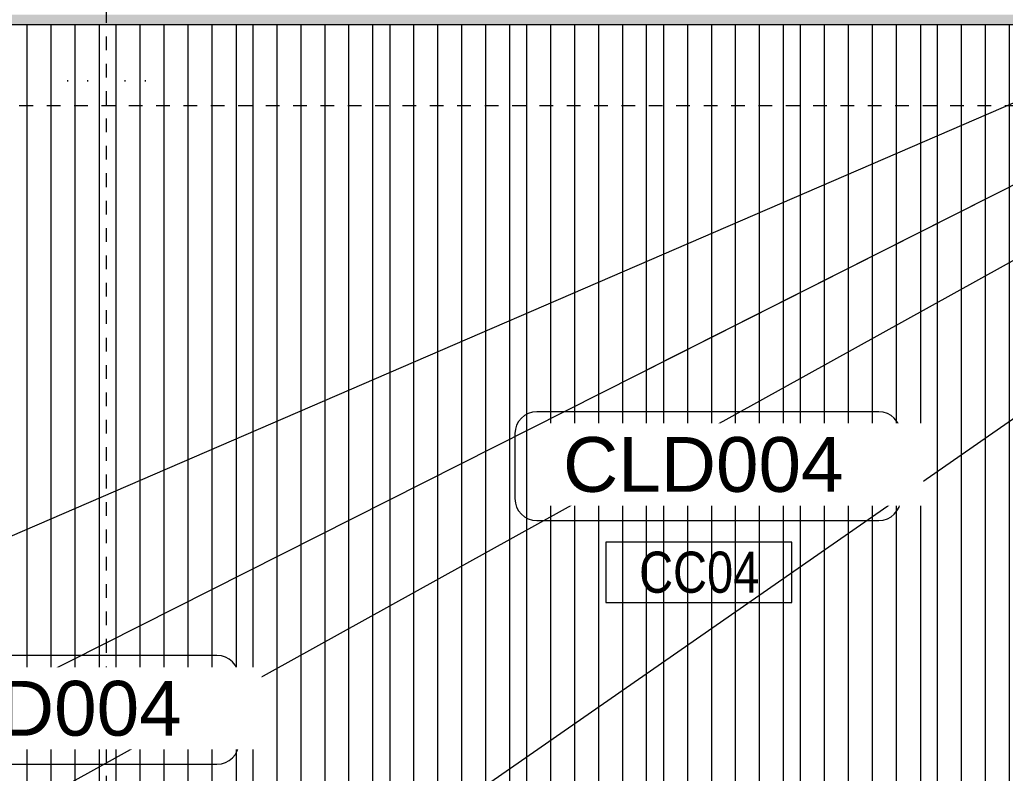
# Model space of a CAD drawing. Header units: metres. Extents: x 902 to 1205, y -4 to 36.
# Drawn here: x 983.02 to 990.22, y 10.37 to 15.87 of the extents above; entities that cross this region are included whole.
import ezdxf

# ---------------------------------------------------------------- set-up
doc = ezdxf.new("R2010")
doc.units = ezdxf.units.M
doc.linetypes.add('AEC_Center', pattern=[0.024, 0.012, -0.004, 0.004, -0.004])
doc.linetypes.add('Grid Line', pattern=[0.021, 0.012, -0.003, 0.003, -0.003])
for name, color, linetype, lineweight in [('A-ANNO-IDEN', 131, 'Continuous', 5), ('A-ANNO-KEYN', 231, 'Continuous', 5), ('A-FLOR-LEVL', 51, 'Continuous', 5), ('A-ROOF-OTLN', 132, 'Continuous', 5), ('A-WALL', 113, 'Continuous', 5), ('A-WALL-PATT', 111, 'Continuous', 5), ('P-SANR-FIXT', 6, 'Continuous', 5), ('S-GRID', 1, 'Continuous', 5)]:
    doc.layers.add(name, color=color, linetype=linetype, lineweight=lineweight)
doc.styles.add('Arial Narrow_1', font='ARIALN.TTF', dxfattribs={"height": 0.3})
doc.styles.add('Arial_1', font='arial.ttf', dxfattribs={"height": 0.4})
pattern_1 = [(90, (983.598, 7.64), (-0.175, 1e-17), [])]
pattern_2 = [(90, (984.598, 7.64), (-0.175, 1e-17), [])]
pattern_3 = [(90, (985.598, 7.64), (-0.175, 1e-17), [])]
pattern_4 = [(90, (986.598, 7.64), (-0.175, 1e-17), [])]
pattern_5 = [(90, (987.598, 7.64), (-0.175, 1e-17), [])]
pattern_6 = [(90, (988.598, 7.64), (-0.175, 1e-17), [])]
pattern_7 = [(90, (989.598, 7.64), (-0.175, 1e-17), [])]
pattern_8 = [(90, (990.598, 7.64), (-0.175, 1e-17), [])]

# ---------------------------------------------------------------- blocks, each defined once
blk = doc.blocks.new('Downpipe - L Spreader - Default-3252010-North - Grids A')
at = {"layer": 'P-SANR-FIXT'}
for p, q in [((1014.5661, 15.425), (1014.5661, 15.4151)), ((1014.7161, 15.4151), (1014.7161, 15.425))]:
    blk.add_line(p, q, dxfattribs=at)
blk = doc.blocks.new('Downpipe - L Spreader - Default-3251983-North - Grids A')
at = {"layer": 'P-SANR-FIXT'}
for p, q in [((1014.9861, 15.425), (1014.9861, 15.4151)), ((1015.1361, 15.4151), (1015.1361, 15.425))]:
    blk.add_line(p, q, dxfattribs=at)
blk = doc.blocks.new('T-Keynote-ANZRS - Keynote Value _2mm Opaque_ box-1903833-North - Grids A')
at = {"layer": 'A-ANNO-KEYN'}
for p, q in [((968.7709, 12.3996), (966.2721, 12.3996)), ((966.1121, 12.2396), (966.1121, 11.7652)), ((968.9309, 11.7652), (968.9309, 12.2396)), ((966.2721, 11.6052), (968.7709, 11.6052))]:
    blk.add_line(p, q, dxfattribs=at)
for centre, start, end in [((966.2721, 12.2396), 90, 180), ((968.7709, 12.2396), 0, 90), ((966.2721, 11.7652), 180, 270), ((968.7709, 11.7652), 270, 360)]:
    blk.add_arc(centre, 0.16, start, end, dxfattribs=at)
blk = doc.blocks.new('Material Tag_AAA - Material Tag_AAA-3504877-North - Grids A')
at = {"layer": 'A-ANNO-IDEN'}
for p, q in [((945.2347, 11.4119), (943.8747, 11.4119)), ((943.8747, 11.4119), (943.8747, 10.9719)), ((945.2347, 10.9719), (945.2347, 11.4119)), ((943.8747, 10.9719), (945.2347, 10.9719))]:
    blk.add_line(p, q, dxfattribs=at)

msp = doc.modelspace()

# ---------------------------------------------------------------- hatches: boundary and pattern name
at = {"layer": 'A-ROOF-OTLN'}
msp.add_hatch(color=256, dxfattribs=at).paths.add_polyline_path([(913.0511, 15.7628), (913.0511, 15.8301), (1024.4796, 15.8301), (1024.4796, 15.9039), (913.0346, 15.9039), (913.0346, 15.7628)])
at = {"layer": 'A-WALL-PATT'}
h = msp.add_hatch(dxfattribs=at)
h.set_pattern_fill('FP_64', color=256, style=0, pattern_type=2)
h.set_pattern_definition(pattern_1)
h.paths.add_polyline_path([(983.2865, 7.64), (983.5978, 7.64), (983.5978, 8.3133), (982.6284, 7.64), (983.0683, 7.64)])
h.paths.add_polyline_path([(982.5978, 11.9416), (983.5978, 12.3737), (983.5978, 15.8301), (982.5978, 15.8301), (982.5978, 12.4199)])
h = msp.add_hatch(dxfattribs=at)
h.set_pattern_fill('FP_65', color=256, style=0, pattern_type=2)
h.set_pattern_definition(pattern_2)
h.paths.add_polyline_path([(983.8129, 7.64), (984.5978, 7.64), (984.5978, 9.0078), (983.5978, 8.3133), (983.5978, 7.64)])
h.paths.add_polyline_path([(983.5978, 12.3737), (984.5978, 12.8057), (984.5978, 15.8301), (983.5978, 15.8301), (983.5978, 12.4199)])
h = msp.add_hatch(dxfattribs=at)
h.set_pattern_fill('FP_66', color=256, style=0, pattern_type=2)
h.set_pattern_definition(pattern_3)
h.paths.add_polyline_path([(984.6025, 7.64), (985.5978, 7.64), (985.5978, 9.7023), (984.5978, 9.0078), (984.5978, 7.64)])
h.paths.add_polyline_path([(984.5978, 12.8057), (985.5978, 13.2378), (985.5978, 15.8301), (984.5978, 15.8301), (984.5978, 12.9719)])
h = msp.add_hatch(dxfattribs=at)
h.set_pattern_fill('FP_67', color=256, style=0, pattern_type=2)
h.set_pattern_definition(pattern_4)
h.paths.add_polyline_path([(986.5978, 7.64), (986.5978, 10.3968), (985.5978, 9.7023), (985.5978, 7.64), (985.6554, 7.64)])
h.paths.add_polyline_path([(985.5978, 13.2378), (986.5978, 13.6699), (986.5978, 15.8301), (985.5978, 15.8301), (985.5978, 13.5239)])
h = msp.add_hatch(dxfattribs=at)
h.set_pattern_fill('FP_68', color=256, style=0, pattern_type=2)
h.set_pattern_definition(pattern_5)
h.paths.add_polyline_path([(987.5978, 7.64), (987.5978, 11.0913), (986.5978, 10.3968), (986.5978, 7.64), (986.7082, 7.64)])
h.paths.add_polyline_path([(986.5978, 13.6699), (987.5978, 14.1019), (987.5978, 15.8301), (986.5978, 15.8301), (986.5978, 15.7321)])
h = msp.add_hatch(dxfattribs=at)
h.set_pattern_fill('FP_69', color=256, style=0, pattern_type=2)
h.set_pattern_definition(pattern_6)
h.paths.add_polyline_path([(987.5978, 7.64), (988.5978, 7.64), (988.5978, 11.7858), (987.5978, 11.0913), (987.5978, 8.0036)])
h.paths.add_polyline_path([(987.5978, 14.1019), (988.5978, 14.534), (988.5978, 15.8301), (987.5978, 15.8301), (987.5978, 15.7321)])
h = msp.add_hatch(dxfattribs=at)
h.set_pattern_fill('FP_70', color=256, style=0, pattern_type=2)
h.set_pattern_definition(pattern_7)
h.paths.add_polyline_path([(989.5978, 7.64), (989.5978, 12.4804), (988.5978, 11.7858), (988.5978, 7.64), (988.8139, 7.64)])
h.paths.add_polyline_path([(988.5978, 14.534), (989.5978, 14.966), (989.5978, 15.8301), (988.5978, 15.8301), (988.5978, 15.7321)])
h = msp.add_hatch(dxfattribs=at)
h.set_pattern_fill('FP_71', color=256, style=0, pattern_type=2)
h.set_pattern_definition(pattern_8)
h.paths.add_polyline_path([(989.5978, 7.64), (990.5978, 7.64), (990.5978, 13.1749), (989.5978, 12.4804), (989.5978, 8.0036)])
h.paths.add_polyline_path([(989.5978, 14.966), (990.5978, 15.3981), (990.5978, 15.8301), (989.5978, 15.8301), (989.5978, 15.7321)])
h = msp.add_hatch(dxfattribs=at)
h.set_pattern_fill('FP_71', color=256, style=0, pattern_type=2)
h.set_pattern_definition(pattern_8)
h.paths.add_polyline_path([(989.5978, 14.3173), (990.5978, 14.8216), (990.5978, 15.3981), (989.5978, 14.966), (989.5978, 14.628)])
h = msp.add_hatch(dxfattribs=at)
h.set_pattern_fill('FP_70', color=256, style=0, pattern_type=2)
h.set_pattern_definition(pattern_7)
h.paths.add_polyline_path([(988.5978, 13.813), (989.5978, 14.3173), (989.5978, 14.966), (988.5978, 14.534)])
h = msp.add_hatch(dxfattribs=at)
h.set_pattern_fill('FP_71', color=256, style=0, pattern_type=2)
h.set_pattern_definition(pattern_8)
h.paths.add_polyline_path([(989.5978, 13.7324), (990.5978, 14.286), (990.5978, 14.8216), (989.5978, 14.3173)])
h = msp.add_hatch(dxfattribs=at)
h.set_pattern_fill('FP_69', color=256, style=0, pattern_type=2)
h.set_pattern_definition(pattern_6)
h.paths.add_polyline_path([(987.5978, 13.3087), (988.5978, 13.813), (988.5978, 14.534), (987.5978, 14.1019), (987.5978, 13.5239)])
h = msp.add_hatch(dxfattribs=at)
h.set_pattern_fill('FP_70', color=256, style=0, pattern_type=2)
h.set_pattern_definition(pattern_7)
h.paths.add_polyline_path([(988.5978, 13.1789), (989.5978, 13.7324), (989.5978, 14.3173), (988.5978, 13.813), (988.5978, 13.5239)])
h = msp.add_hatch(dxfattribs=at)
h.set_pattern_fill('FP_71', color=256, style=0, pattern_type=2)
h.set_pattern_definition(pattern_8)
h.paths.add_polyline_path([(989.5978, 12.4804), (990.5978, 13.1749), (990.5978, 14.286), (989.5978, 13.7324), (989.5978, 13.5239)])
h = msp.add_hatch(dxfattribs=at)
h.set_pattern_fill('FP_68', color=256, style=0, pattern_type=2)
h.set_pattern_definition(pattern_5)
h.paths.add_polyline_path([(986.5978, 12.8045), (987.5978, 13.3087), (987.5978, 14.1019), (986.5978, 13.6699), (986.5978, 13.5239)])
h = msp.add_hatch(dxfattribs=at)
h.set_pattern_fill('FP_69', color=256, style=0, pattern_type=2)
h.set_pattern_definition(pattern_6)
h.paths.add_polyline_path([(987.5978, 12.6254), (988.5978, 13.1789), (988.5978, 13.813), (987.5978, 13.3087)])
h = msp.add_hatch(dxfattribs=at)
h.set_pattern_fill('FP_70', color=256, style=0, pattern_type=2)
h.set_pattern_definition(pattern_7)
h.paths.add_polyline_path([(988.5978, 11.7858), (989.5978, 12.4804), (989.5978, 13.7324), (988.5978, 13.1789)])
h = msp.add_hatch(dxfattribs=at)
h.set_pattern_fill('FP_67', color=256, style=0, pattern_type=2)
h.set_pattern_definition(pattern_4)
h.paths.add_polyline_path([(985.5978, 12.3002), (986.5978, 12.8045), (986.5978, 13.6699), (985.5978, 13.2378)])
h = msp.add_hatch(dxfattribs=at)
h.set_pattern_fill('FP_68', color=256, style=0, pattern_type=2)
h.set_pattern_definition(pattern_5)
h.paths.add_polyline_path([(986.5978, 12.0718), (987.5978, 12.6254), (987.5978, 13.3087), (986.5978, 12.8045)])
h = msp.add_hatch(dxfattribs=at)
h.set_pattern_fill('FP_66', color=256, style=0, pattern_type=2)
h.set_pattern_definition(pattern_3)
h.paths.add_polyline_path([(984.5978, 11.7959), (985.5978, 12.3002), (985.5978, 13.2378), (984.5978, 12.8057), (984.5978, 11.8678)])
h = msp.add_hatch(dxfattribs=at)
h.set_pattern_fill('FP_69', color=256, style=0, pattern_type=2)
h.set_pattern_definition(pattern_6)
h.paths.add_polyline_path([(987.5978, 11.0913), (988.5978, 11.7858), (988.5978, 13.1789), (987.5978, 12.6254)])
h = msp.add_hatch(dxfattribs=at)
h.set_pattern_fill('FP_65', color=256, style=0, pattern_type=2)
h.set_pattern_definition(pattern_2)
h.paths.add_polyline_path([(983.5978, 11.2916), (984.5978, 11.7959), (984.5978, 12.8057), (983.5978, 12.3737), (983.5978, 11.3158)])
h = msp.add_hatch(dxfattribs=at)
h.set_pattern_fill('FP_67', color=256, style=0, pattern_type=2)
h.set_pattern_definition(pattern_4)
h.paths.add_polyline_path([(985.5978, 11.5183), (986.5978, 12.0718), (986.5978, 12.8045), (985.5978, 12.3002)])
h = msp.add_hatch(dxfattribs=at)
h.set_pattern_fill('FP_68', color=256, style=0, pattern_type=2)
h.set_pattern_definition(pattern_5)
h.paths.add_polyline_path([(986.5978, 10.3968), (987.5978, 11.0913), (987.5978, 12.6254), (986.5978, 12.0718)])
h = msp.add_hatch(dxfattribs=at)
h.set_pattern_fill('FP_64', color=256, style=0, pattern_type=2)
h.set_pattern_definition(pattern_1)
h.paths.add_polyline_path([(982.5978, 10.7873), (983.5978, 11.2916), (983.5978, 12.3737), (982.5978, 11.9416), (982.5978, 11.3158)])
h = msp.add_hatch(dxfattribs=at)
h.set_pattern_fill('FP_66', color=256, style=0, pattern_type=2)
h.set_pattern_definition(pattern_3)
h.paths.add_polyline_path([(984.5978, 10.9647), (985.5978, 11.5183), (985.5978, 12.3002), (984.5978, 11.7959), (984.5978, 11.3158)])
h = msp.add_hatch(dxfattribs=at)
h.set_pattern_fill('FP_67', color=256, style=0, pattern_type=2)
h.set_pattern_definition(pattern_4)
h.paths.add_polyline_path([(985.5978, 9.7023), (986.5978, 10.3968), (986.5978, 12.0718), (985.5978, 11.5183)])
h = msp.add_hatch(dxfattribs=at)
h.set_pattern_fill('FP_65', color=256, style=0, pattern_type=2)
h.set_pattern_definition(pattern_2)
h.paths.add_polyline_path([(983.5978, 10.4112), (984.5978, 10.9647), (984.5978, 11.7959), (983.5978, 11.2916), (983.5978, 10.4877)])
h = msp.add_hatch(dxfattribs=at)
h.set_pattern_fill('FP_66', color=256, style=0, pattern_type=2)
h.set_pattern_definition(pattern_3)
h.paths.add_polyline_path([(984.5978, 9.0078), (985.5978, 9.7023), (985.5978, 11.5183), (984.5978, 10.9647), (984.5978, 9.1077)])
h = msp.add_hatch(dxfattribs=at)
h.set_pattern_fill('FP_64', color=256, style=0, pattern_type=2)
h.set_pattern_definition(pattern_1)
h.paths.add_polyline_path([(982.5978, 9.8577), (983.5978, 10.4112), (983.5978, 11.2916), (982.5978, 10.7873), (982.5978, 10.2117)])
h = msp.add_hatch(dxfattribs=at)
h.set_pattern_fill('FP_65', color=256, style=0, pattern_type=2)
h.set_pattern_definition(pattern_2)
h.paths.add_polyline_path([(983.5978, 8.3133), (984.5978, 9.0078), (984.5978, 10.9647), (983.5978, 10.4112), (983.5978, 8.5556)])
h = msp.add_hatch(dxfattribs=at)
h.set_pattern_fill('FP_64', color=256, style=0, pattern_type=2)
h.set_pattern_definition(pattern_1)
h.paths.add_polyline_path([(982.5978, 7.64), (982.6284, 7.64), (983.5978, 8.3133), (983.5978, 10.4112), (982.5978, 9.8577), (982.5978, 7.7276)])

# ---------------------------------------------------------------- linework, layer by layer
at = {"layer": 'A-FLOR-LEVL', "linetype": 'AEC_Center'}
msp.add_line((903.2147, 15.24), (1037.7081, 15.24), dxfattribs=at)
at = {"layer": 'A-WALL'}
for p, q in [((992.5978, 15.8301), (976.3565, 7.64)), ((993.3874, 15.8301), (980.744, 8.8315)), ((990.5978, 15.8301), (982.5978, 15.8301)), ((983.5978, 15.8301), (983.5978, 7.64)), ((984.5978, 15.8301), (984.5978, 7.64)), ((985.5978, 11.5183), (985.5978, 15.8301)), ((986.5978, 12.0718), (986.5978, 15.8301)), ((987.5978, 12.6254), (987.5978, 15.8301)), ((992.5978, 15.8301), (987.5978, 13.3087)), ((988.5978, 13.1789), (988.5978, 15.8301)), ((989.5978, 15.8301), (989.5978, 7.64)), ((990.5978, 15.3981), (981.5978, 11.5096)), ((993.5978, 15.2584), (982.6284, 7.64)), ((988.5978, 7.64), (988.5978, 13.1789)), ((987.5978, 7.64), (987.5978, 12.6254)), ((986.5978, 7.64), (986.5978, 12.0718)), ((985.5978, 7.64), (985.5978, 11.5183))]:
    msp.add_line(p, q, dxfattribs=at)
at = {"layer": 'S-GRID', "linetype": 'Grid Line'}
msp.add_line((983.6511, 1.0455), (983.6511, 26.1432), dxfattribs=at)

# ---------------------------------------------------------------- block references
at = {"layer": 'A-ANNO-IDEN'}
msp.add_blockref('Material Tag_AAA - Material Tag_AAA-3504877-North - Grids A', (43.4248, 0.6407), dxfattribs=at)
at = {"layer": 'A-ANNO-KEYN'}
for p in [(20.5235, 0.6055), (15.6879, -1.1748)]:
    msp.add_blockref('T-Keynote-ANZRS - Keynote Value _2mm Opaque_ box-1903833-North - Grids A', p, dxfattribs=at)
at = {"layer": 'P-SANR-FIXT'}
for name in ['Downpipe - L Spreader - Default-3252010-North - Grids A', 'Downpipe - L Spreader - Default-3251983-North - Grids A']:
    msp.add_blockref(name, (-31.2, 0), dxfattribs=at)

# ---------------------------------------------------------------- texts
at = {"layer": 'A-ANNO-IDEN', "lineweight": 15, "insert": (987.5429, 11.9834), "char_height": 0.3, "width": 1.090295, "attachment_point": 1, "style": 'Arial Narrow_1'}
msp.add_mtext('CC04', dxfattribs=at)

# ---------------------------------------------------------------- next in the draw order: texts
at = {"layer": 'A-ANNO-KEYN', "char_height": 0.4, "width": 2.533332, "attachment_point": 1, "style": 'Arial_1', "bg_fill": 3, "box_fill_scale": 1.25, "bg_fill_color": 256, "bg_fill_true_color": 13158600, "bg_fill_transparency": 0}
for insert in [(986.9868, 12.82), (982.1512, 11.0397)]:
    msp.add_mtext('CLD004', dxfattribs=dict(at, insert=insert))

doc.saveas('drawing.dxf')
